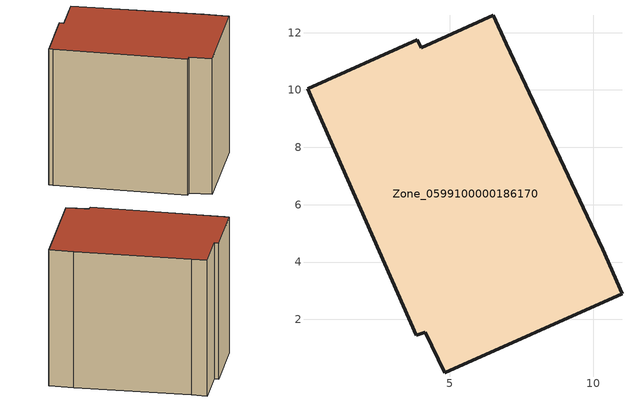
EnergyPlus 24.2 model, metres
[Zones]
Zone_0599100000186170
 floor ground (C_G): 11,2.89 4.81,0.15 4.13,1.55 3.83,1.44 0.15,9.8 0.04,10.04 3.87,11.76 4,11.47 6.52,12.6 6.96,11.61 10.33,4.45 z0
 wall outside (C_F): 4,11.47 3.87,11.76 0.04,10.04 0.15,9.8 3.83,1.44 4.13,1.55 4.81,0.15 11,2.89 10.33,4.45 6.96,11.61 6.52,12.6 4,11.47 z0:9.99
 roof outside (C_R): 4.81,0.15 11,2.89 10.33,4.45 6.96,11.61 6.52,12.6 4,11.47 3.87,11.76 0.04,10.04 0.15,9.8 3.83,1.44 4.13,1.55 z9.99
[BUILDING]
Pand.0599100000186170: North Axis=0; Terrain=City; Loads Convergence Tolerance Value=0.04; Temperature Convergence Tolerance Value=0.4; Solar Distribution=FullExterior; Maximum Number of Warmup Days=25; Minimum Number of Warmup Days=1
[Site:Location]
Rotterdam.The.Hague.AP_ZH_NLD Design_Conditions: Latitude=51.96; Longitude=4.45; Time Zone=1; Elevation=-4.5
[SITE:GROUNDTEMPERATURE:BUILDINGSURFACE]
18, 18, 18, 18, 18, 18, 18, 18, 18, 18, 18, 18
[MATERIAL] Thermal Absorptance=0.9; Solar Absorptance=0.7; Visible Absorptance=0.7
Name | Roughness | Thickness | Conductivity | Density | Specific Heat
G.TC.1975-1991 | MediumSmooth | 0.15 | 0.288461 | 540 | 1210
F.TC.1975-1991 | Rough | 0.3 | 0.230769 | 1920 | 840
R.TC.1975-1991 | MediumRough | 0.2 | 0.153846 | 1500 | 1000
[CONSTRUCTION]
C_G: G.TC.1975-1991
C_F: F.TC.1975-1991
C_R: R.TC.1975-1991
[ZONE]
Zone_0599100000186170: Type=1; Multiplier=1; Ceiling Height=Autocalculate; Volume=Autocalculate; Floor Area=autocalculate; Part of Total Floor Area=Yes
[ZONEINFILTRATION:DESIGNFLOWRATE]
Infil_Zone_0599100000186170: Zone or ZoneList or Space or SpaceList=Zone_0599100000186170; Schedule=AlwaysOn; Design Flow Rate Calculation Method=Flow/Area; Flow Rate per Floor Area=0.003; Constant Term Coefficient=1; Temperature Term Coefficient=0; Velocity Term Coefficient=0; Velocity Squared Term Coefficient=0
[HVACTEMPLATE:ZONE:IDEALLOADSAIRSYSTEM]
Zone_0599100000186170: Maximum Heating Supply Air Temperature=50; Minimum Cooling Supply Air Temperature=13; Maximum Heating Supply Air Humidity Ratio=0.0156; Minimum Cooling Supply Air Humidity Ratio=0.0077; Heating Limit=NoLimit; Cooling Limit=NoLimit; Dehumidification Control Type=ConstantSensibleHeatRatio; Cooling Sensible Heat Ratio=0.7; Dehumidification Setpoint=60; Humidification Control Type=None; Humidification Setpoint=30; Outdoor Air Method=None; Outdoor Air Flow Rate per Person=0.00944; Outdoor Air Flow Rate per Zone Floor Area=0; Outdoor Air Flow Rate per Zone=0; Demand Controlled Ventilation Type=None; Outdoor Air Economizer Type=NoEconomizer; Heat Recovery Type=None; Sensible Heat Recovery Effectiveness=0.7; Latent Heat Recovery Effectiveness=0.65
[ZONECONTROL:THERMOSTAT]
ThermostatControl_Zone_0599100000186170: Zone or ZoneList=Zone_0599100000186170; Control Type Schedule=DualSetpointControlType; Control 1=Thermostat_Zone_0599100000186170; Temperature Difference Between Cutout And Setpoint=0
[THERMOSTATSETPOINT:DUALSETPOINT]
Thermostat_Zone_0599100000186170: Heating Setpoint Temperature Schedule=HeatingSetpoint_Zone_0599100000186170; Cooling Setpoint Temperature Schedule=CoolingSetpoint_Zone_0599100000186170
[SCHEDULE:COMPACT]
HeatingSetpoint_Zone_0599100000186170: Through: 12/31, For: AllDays, Until: 24:00, 21
CoolingSetpoint_Zone_0599100000186170: Through: 12/31, For: AllDays, Until: 24:00, 24
DualSetpointControlType: Through: 12/31, For: AllDays, Until: 24:00, 4
AlwaysOn: Through: 12/31, For: AllDays, Until: 24:00, 1
